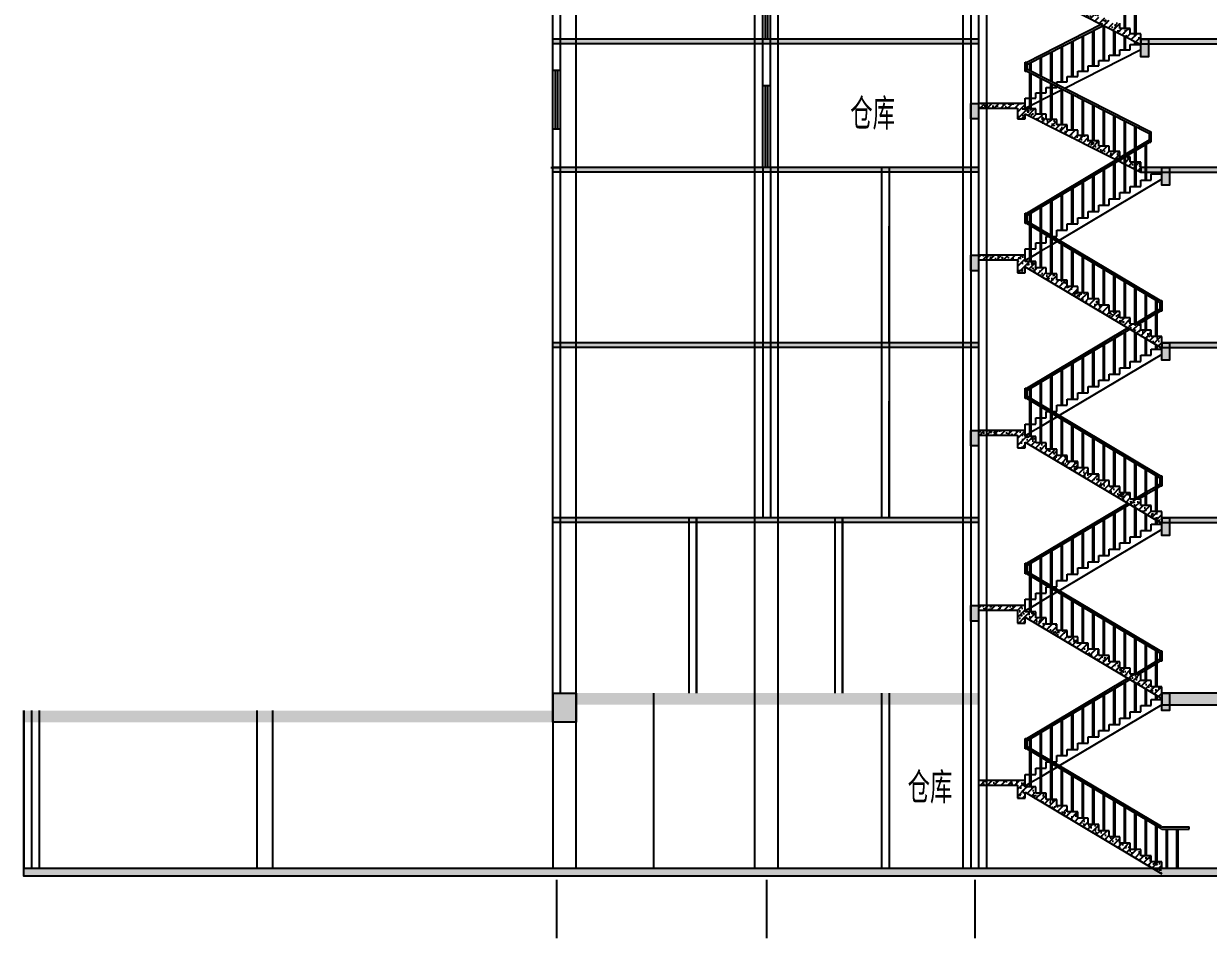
# Model space of a CAD drawing. Extents: x -129850 to 45458, y -6300 to 127246.
# Drawn here: x -43400 to -12945, y -6300 to 17198 of the extents above; entities that cross this region are included whole.
import ezdxf

# ---------------------------------------------------------------- set-up
doc = ezdxf.new("R2010")
doc.units = 0
doc.header["$LTSCALE"] = 1000
doc.header["$MEASUREMENT"] = 0
for name, color, linetype in [('COLUMN', 170, 'Continuous'), ('E_CURTWALL', 51, 'Continuous'), ('E_LINE', 7, 'Continuous'), ('FLOOR-100', 173, 'Continuous'), ('PUB_HATCH', 42, 'Continuous'), ('S_E_STAIR', 4, 'Continuous'), ('S_STAIR', 70, 'Continuous'), ('S_WALL', 40, 'Continuous'), ('S_WINDOW', 4, 'Continuous'), ('Text', 7, 'Continuous'), ('TL-floor', 35, 'Continuous')]:
    doc.layers.add(name, color=color, linetype=linetype)
doc.layers.add('DOTE', color=1, linetype='Continuous', plot=False)
doc.styles.get("Standard").update_dxf_attribs({"font": 'gbenor.shx', "bigfont": 'gbcbig.shx'})
pattern_1 = [(45, (-41100.18, -3905.24), (-88.38835, 88.38835), []), (50, (-41100.18, -3905.24), (358.63, -31.376), [37.5, -412.5]), (355, (-41100.2, -3905.24), (-69.3757, 376.096), [30, -330]), (100.4514, (-41070.3, -3907.86), (289.2547, 344.7198), [31.87, -350.571]), (46.1842, (-41100.2, -3805.24), (533.6205, -82.7595), [56.25, -618.75]), (96.6356, (-41055.7, -3812.14), (467.331, 487.059), [47.805, -525.8565]), (351.1842, (-41100.2, -3805.24), (467.331, 487.059), [45, -495]), (21, (-41050.18, -3830.24), (298.4535, -201.3094), [37.5, -412.5]), (326, (-41050.2, -3830.24), (121.6577, 362.575), [30, -330]), (71.4514, (-41025.3, -3847.02), (420.1113, 161.2652), [31.87, -350.571]), (37.5, (-41100.18, -3905.24), (6.07993, 166.44693), [0, -326, 0, -335, 0, -331.25]), (7.5, (-41100.18, -3905.24), (131.5348, 197.2059), [0, -191, 0, -318.5, 0, -126.25]), (327.5, (-41211.68, -3905.24), (266.9112, -11.27744), [0, -125, 0, -390, 0, -517.5]), (317.5, (-41261.68, -3905.24), (291.5931, 50.0525), [0, -162.5, 0, -259, 0, -367.5])]
pattern_2 = [(45, (-37594.07, -23459.59), (-88.38835, 88.38835), []), (50, (-37594.07, -23459.6), (358.63, -31.376), [37.5, -412.5]), (355, (-37594.07, -23459.6), (-69.3757, 376.096), [30, -330]), (100.4514, (-37564.2, -23462.2), (289.2547, 344.7198), [31.87, -350.571]), (46.1842, (-37594.07, -23359.6), (533.6205, -82.7595), [56.25, -618.75]), (96.6356, (-37549.6, -23366.5), (467.3314, 487.059), [47.805, -525.8565]), (351.1842, (-37594.07, -23359.6), (467.331, 487.059), [45, -495]), (21, (-37544.07, -23384.6), (298.4535, -201.3094), [37.5, -412.5]), (326, (-37544.07, -23384.6), (121.6577, 362.575), [30, -330]), (71.4514, (-37519.2, -23401.37), (420.1113, 161.2652), [31.87, -350.571]), (37.5, (-37594.07, -23459.59), (6.07993, 166.44693), [0, -326, 0, -335, 0, -331.25]), (7.5, (-37594.07, -23459.6), (131.5348, 197.20586), [0, -191, 0, -318.5, 0, -126.25]), (327.5, (-37705.57, -23459.59), (266.9112, -11.27744), [0, -125, 0, -390, 0, -517.5]), (317.5, (-37755.57, -23459.6), (291.5931, 50.0525), [0, -162.5, 0, -259, 0, -367.5])]

# ---------------------------------------------------------------- blocks, each defined once
blk = doc.blocks.new('$EWDLib$00001159')
for p, q in [((0, 0), (0, 1500)), ((84, 0), (84, 1500)), ((156, 0), (156, 1500)), ((240, 0), (240, 1500))]:
    blk.add_line(p, q)

msp = doc.modelspace()

# ---------------------------------------------------------------- hatches: boundary and pattern name
at = {"layer": 'FLOOR-100'}
h = msp.add_hatch(color=256, dxfattribs=at)
h.dxf.hatch_style = 1
h.paths.add_polyline_path([(-18850, 16800), (-29800, 16800), (-29800, 16680), (-18850, 16680)])
h = msp.add_hatch(color=256, dxfattribs=at)
h.dxf.hatch_style = 1
h.paths.add_polyline_path([(-12450, 16800), (-14680, 16800), (-14680, 16680), (-12450, 16680)])
h = msp.add_hatch(color=256, dxfattribs=at)
h.dxf.hatch_style = 1
h.paths.add_polyline_path([(-18850, 13500), (-29800, 13500), (-29800, 13380), (-18850, 13380)])
h = msp.add_hatch(color=256, dxfattribs=at)
h.dxf.hatch_style = 1
h.paths.add_polyline_path([(11700, 13380), (11700, 13500), (-14680, 13500), (-14680, 13380)])
h = msp.add_hatch(color=256, dxfattribs=at)
h.dxf.hatch_style = 1
h.paths.add_polyline_path([(-18850, 9000), (-29800, 9000), (-29800, 8880), (-18850, 8880)])
h = msp.add_hatch(color=256, dxfattribs=at)
h.dxf.hatch_style = 1
h.paths.add_polyline_path([(11700, 8880), (11700, 9000), (-14140, 9000), (-14140, 8880)])
h = msp.add_hatch(color=256, dxfattribs=at)
h.dxf.hatch_style = 1
h.paths.add_polyline_path([(-18850, 4500), (-29800, 4500), (-29800, 4380), (-18850, 4380)])
h = msp.add_hatch(color=256, dxfattribs=at)
h.dxf.hatch_style = 1
h.paths.add_polyline_path([(11700, 4380), (11700, 4500), (-14140, 4500), (-14140, 4380)])
h = msp.add_hatch(color=256, dxfattribs=at)
h.dxf.hatch_style = 1
h.paths.add_polyline_path([(-18850, 0), (-29800, 0), (-29800, -300), (-18850, -300)])
h = msp.add_hatch(color=256, dxfattribs=at)
h.dxf.hatch_style = 1
h.paths.add_polyline_path([(-29200, 0), (-29800, 0), (-29800, -750), (-29200, -750)])
h = msp.add_hatch(color=256, dxfattribs=at)
h.dxf.hatch_style = 1
h.paths.add_polyline_path([(-14140, 0), (-14140, -300), (11700, -300), (11700, 0)])
h = msp.add_hatch(color=256, dxfattribs=at)
h.dxf.hatch_style = 1
h.paths.add_polyline_path([(-29800, -450), (-43400, -450), (-43400, -750), (-29800, -750)])
h = msp.add_hatch(color=256, dxfattribs=at)
h.dxf.hatch_style = 1
h.paths.add_polyline_path([(11700, -4500), (-43400, -4500), (-43400, -4700), (11700, -4700)])
at = {"layer": 'PUB_HATCH'}
h = msp.add_hatch(dxfattribs=at)
h.set_pattern_fill('钢筋混凝土', color=256, scale=50, style=0)
h.set_pattern_definition(pattern_1)
h.paths.add_polyline_path([(-14680, 16800), (-14680, 16938), (-14950, 16938), (-14950, 17075), (-15220, 17075), (-15220, 17212), (-15490, 17212), (-15490, 17350), (-15760, 17350), (-15760, 17488), (-16030, 17488), (-16030, 17625), (-16300, 17625), (-16300, 17762), (-16570, 17762), (-16570, 17900), (-16840, 17900), (-16840, 18038), (-17110, 18038), (-17110, 18175), (-17380, 18175), (-17380, 18312), (-17650, 18312), (-17650, 18330), (-17650, 18178), (-14680, 16665)])
h = msp.add_hatch(dxfattribs=at)
h.set_pattern_fill('钢筋混凝土', color=256, scale=50, style=0)
h.set_pattern_definition(pattern_1)
h.paths.add_polyline_path([(-17650, 15150), (-18850, 15150), (-18850, 15030), (-17850, 15030), (-17850, 14750), (-17650, 14750)])
h = msp.add_hatch(dxfattribs=at)
h.set_pattern_fill('钢筋混凝土', color=256, scale=50, style=0)
h.set_pattern_definition(pattern_1)
h.paths.add_polyline_path([(-14680, 13500), (-14680, 13638), (-14950, 13638), (-14950, 13775), (-15220, 13775), (-15220, 13912), (-15490, 13912), (-15490, 14050), (-15760, 14050), (-15760, 14188), (-16030, 14188), (-16030, 14325), (-16300, 14325), (-16300, 14462), (-16570, 14462), (-16570, 14600), (-16840, 14600), (-16840, 14738), (-17110, 14738), (-17110, 14875), (-17380, 14875), (-17380, 15012), (-17650, 15012), (-17650, 15030), (-17650, 14878), (-14680, 13380)])
h = msp.add_hatch(dxfattribs=at)
h.set_pattern_fill('钢筋混凝土', color=256, scale=50, style=0)
h.set_pattern_definition(pattern_2)
h.paths.add_polyline_path([(-17650, 11250), (-18850, 11250), (-18850, 11130), (-17850, 11130), (-17850, 10800), (-17650, 10800)])
h = msp.add_hatch(dxfattribs=at)
h.set_pattern_fill('钢筋混凝土', color=256, scale=50, style=0)
h.set_pattern_definition(pattern_2)
h.paths.add_polyline_path([(-14140, 9000), (-14140, 9161), (-14410, 9161), (-14410, 9321), (-14680, 9321), (-14680, 9482), (-14950, 9482), (-14950, 9643), (-15220, 9643), (-15220, 9804), (-15490, 9804), (-15490, 9964), (-15760, 9964), (-15760, 10125), (-16030, 10125), (-16030, 10286), (-16300, 10286), (-16300, 10446), (-16570, 10446), (-16570, 10607), (-16840, 10607), (-16840, 10768), (-17110, 10768), (-17110, 10929), (-17380, 10929), (-17380, 11089), (-17650, 11089), (-17650, 11130), (-17650, 10950), (-14140, 8860)])
h = msp.add_hatch(dxfattribs=at)
h.set_pattern_fill('钢筋混凝土', color=256, scale=50, style=0)
h.set_pattern_definition(pattern_2)
h.paths.add_polyline_path([(-17650, 6750), (-18850, 6750), (-18850, 6630), (-17850, 6630), (-17850, 6300), (-17650, 6300)])
h = msp.add_hatch(dxfattribs=at)
h.set_pattern_fill('钢筋混凝土', color=256, scale=50, style=0)
h.set_pattern_definition(pattern_2)
h.paths.add_polyline_path([(-14140, 4500), (-14140, 4661), (-14410, 4661), (-14410, 4821), (-14680, 4821), (-14680, 4982), (-14950, 4982), (-14950, 5143), (-15220, 5143), (-15220, 5304), (-15490, 5304), (-15490, 5464), (-15760, 5464), (-15760, 5625), (-16030, 5625), (-16030, 5786), (-16300, 5786), (-16300, 5946), (-16570, 5946), (-16570, 6107), (-16840, 6107), (-16840, 6268), (-17110, 6268), (-17110, 6429), (-17380, 6429), (-17380, 6589), (-17650, 6589), (-17650, 6630), (-17650, 6450), (-14140, 4360)])
h = msp.add_hatch(dxfattribs=at)
h.set_pattern_fill('钢筋混凝土', color=256, scale=50, style=0)
h.set_pattern_definition(pattern_2)
h.paths.add_polyline_path([(-17650, 2250), (-18850, 2250), (-18850, 2130), (-17850, 2130), (-17850, 1800), (-17650, 1800)])
h = msp.add_hatch(dxfattribs=at)
h.set_pattern_fill('钢筋混凝土', color=256, scale=50, style=0)
h.set_pattern_definition(pattern_2)
h.paths.add_polyline_path([(-14140, 0), (-14140, 161), (-14410, 161), (-14410, 321), (-14680, 321), (-14680, 482), (-14950, 482), (-14950, 643), (-15220, 643), (-15220, 804), (-15490, 804), (-15490, 964), (-15760, 964), (-15760, 1125), (-16030, 1125), (-16030, 1286), (-16300, 1286), (-16300, 1446), (-16570, 1446), (-16570, 1607), (-16840, 1607), (-16840, 1768), (-17110, 1768), (-17110, 1929), (-17380, 1929), (-17380, 2089), (-17650, 2089), (-17650, 2130), (-17650, 1950), (-14140, -140)])
h = msp.add_hatch(dxfattribs=at)
h.set_pattern_fill('钢筋混凝土', color=256, scale=50, style=0)
h.set_pattern_definition(pattern_2)
h.paths.add_polyline_path([(-17650, -2250), (-18850, -2250), (-18850, -2370), (-17850, -2370), (-17850, -2700), (-17650, -2700)])
h = msp.add_hatch(dxfattribs=at)
h.set_pattern_fill('钢筋混凝土', color=256, scale=50, style=0)
h.set_pattern_definition(pattern_2)
h.paths.add_polyline_path([(-14140, -4500), (-14140, -4339), (-14410, -4339), (-14410, -4179), (-14680, -4179), (-14680, -4018), (-14950, -4018), (-14950, -3857), (-15220, -3857), (-15220, -3696), (-15490, -3696), (-15490, -3536), (-15760, -3536), (-15760, -3375), (-16030, -3375), (-16030, -3214), (-16300, -3214), (-16300, -3054), (-16570, -3054), (-16570, -2893), (-16840, -2893), (-16840, -2732), (-17110, -2732), (-17110, -2571), (-17380, -2571), (-17380, -2411), (-17650, -2411), (-17650, -2370), (-17650, -2550), (-14140, -4640)])
at = {"layer": 'TL-floor'}
h = msp.add_hatch(color=256, dxfattribs=at)
h.dxf.hatch_style = 1
h.paths.add_polyline_path([(-14680, 16350), (-14480, 16350), (-14480, 16800), (-14680, 16800)])
h = msp.add_hatch(color=256, dxfattribs=at)
h.dxf.hatch_style = 1
h.paths.add_polyline_path([(-18850, 15150), (-19050, 15150), (-19050, 14750), (-18850, 14750)])
h = msp.add_hatch(color=256, dxfattribs=at)
h.dxf.hatch_style = 1
h.paths.add_polyline_path([(-13940, 13500), (-14140, 13500), (-14140, 13050), (-13940, 13050)])
h = msp.add_hatch(color=256, dxfattribs=at)
h.dxf.hatch_style = 1
h.paths.add_polyline_path([(-19050, 10850), (-18850, 10850), (-18850, 11250), (-19050, 11250)])
h = msp.add_hatch(color=256, dxfattribs=at)
h.dxf.hatch_style = 1
h.paths.add_polyline_path([(-13940, 9000), (-14140, 9000), (-14140, 8550), (-13940, 8550)])
h = msp.add_hatch(color=256, dxfattribs=at)
h.dxf.hatch_style = 1
h.paths.add_polyline_path([(-19050, 6350), (-18850, 6350), (-18850, 6750), (-19050, 6750)])
h = msp.add_hatch(color=256, dxfattribs=at)
h.dxf.hatch_style = 1
h.paths.add_polyline_path([(-13940, 4500), (-14140, 4500), (-14140, 4050), (-13940, 4050)])
h = msp.add_hatch(color=256, dxfattribs=at)
h.dxf.hatch_style = 1
h.paths.add_polyline_path([(-19050, 1850), (-18850, 1850), (-18850, 2250), (-19050, 2250)])
h = msp.add_hatch(color=256, dxfattribs=at)
h.dxf.hatch_style = 1
h.paths.add_polyline_path([(-13940, 0), (-14140, 0), (-14140, -450), (-13940, -450)])

# ---------------------------------------------------------------- linework, layer by layer
at = {"layer": 'COLUMN'}
for p, q in [((-19250, -4500), (-19250, 66300)), ((-18650, 66300), (-18650, -4500)), ((-29200, -4500), (-29200, 63000)), ((-24600, -4500), (-24600, 63000)), ((-24000, -4500), (-24000, 63000)), ((-29800, 0), (-29800, -4500)), ((-43000, -450), (-43000, -4500)), ((-37400, -4500), (-37400, -450)), ((-37000, -450), (-37000, -4500))]:
    msp.add_line(p, q, dxfattribs=at)
at = {"layer": 'DOTE'}
for p, q in [((-29700, -4800), (-29700, -6300)), ((-24300, -4800), (-24300, -6300)), ((-18950, -4800), (-18950, -6300))]:
    msp.add_line(p, q, dxfattribs=at)
at = {"layer": 'E_CURTWALL'}
msp.add_line((-29850, 13500), (-29800, 13500), dxfattribs=at)
at = {"layer": 'E_LINE'}
for p, q in [((-21350, 12000), (-21350, 11100)), ((-21150, 9000), (-21150, 12000)), ((-21350, 7500), (-21350, 6600)), ((-21150, 4500), (-21150, 7500)), ((-26300, 4500), (-26300, 0)), ((-26100, 0), (-26100, 4500)), ((-22550, 4500), (-22550, 0)), ((-22350, 0), (-22350, 4500)), ((-21150, 0), (-21150, -4500)), ((-43400, -4500), (-43400, -450))]:
    msp.add_line(p, q, dxfattribs=at)
at = {"layer": 'FLOOR-100'}
for p, q in [((-18850, 16800), (-29800, 16800)), ((-18850, 16680), (-29800, 16680)), ((-14460, 14365), (-14420, 14365)), ((-18850, 13500), (-29800, 13500)), ((-18850, 13500), (-18850, 13380)), ((-18850, 13380), (-29800, 13380)), ((-18850, 9000), (-29800, 9000)), ((-18850, 8880), (-29800, 8880)), ((-18850, 4500), (-29800, 4500)), ((-18850, 4380), (-29800, 4380))]:
    msp.add_line(p, q, dxfattribs=at)
for points in [[(-14680, 16800), (-14680, 16680), (-12450, 16680), (-12450, 16800)], [(11700, 13500), (-14680, 13500), (-14680, 13380), (11700, 13380)], [(11700, 9000), (-14140, 9000), (-14140, 8880), (11700, 8880)], [(11700, 4500), (-14140, 4500), (-14140, 4380), (11700, 4380)], [(-29200, 0), (-29200, -750), (-29800, -750), (-29800, 0)], [(11700, 0), (-14140, 0), (-14140, -300), (11700, -300)], [(-43400, -4500), (11700, -4500), (11700, -4700), (-43400, -4700)]]:
    msp.add_lwpolyline(points, close=True, dxfattribs=at)
at = {"layer": 'S_E_STAIR'}
for p, q in [((-15100, 17075), (-15100, 17991)), ((-15070, 17075), (-15070, 17976)), ((-14830, 16938), (-14830, 17854)), ((-14800, 16938), (-14800, 17839)), ((-17610, 16208), (-15696, 17183)), ((-17610, 16148), (-15637, 17153)), ((-15640, 16250), (-15640, 17151)), ((-15610, 16250), (-15610, 17139)), ((-16420, 15838), (-16420, 16754)), ((-16180, 15975), (-16180, 16876)), ((-16150, 15975), (-16150, 16891)), ((-15910, 16112), (-15910, 17014)), ((-15880, 16112), (-15880, 17029)), ((-15370, 16388), (-15370, 17017)), ((-15340, 16388), (-15340, 17001)), ((-15100, 16525), (-15100, 16879)), ((-15070, 16525), (-15070, 16864)), ((-16990, 15714), (-16990, 16464)), ((-16960, 15699), (-16960, 16479)), ((-16720, 15700), (-16720, 16601)), ((-16690, 15700), (-16690, 16616)), ((-14680, 16528), (-16634, 15533)), ((-16450, 15838), (-16450, 16739)), ((-15220, 16388), (-15220, 16525)), ((-15220, 16525), (-14950, 16525)), ((-14950, 16525), (-14950, 16662)), ((-14950, 16662), (-14680, 16662)), ((-14830, 16662), (-14830, 16742)), ((-14800, 16662), (-14800, 16726)), ((-17650, 16030), (-17650, 16208)), ((-17650, 16208), (-17610, 16208)), ((-17610, 16208), (-17610, 16030)), ((-17530, 15989), (-17530, 16189)), ((-17500, 15974), (-17500, 16204)), ((-17260, 15851), (-17260, 16326)), ((-17230, 15836), (-17230, 16341)), ((-15760, 16112), (-15760, 16250)), ((-15760, 16250), (-15490, 16250)), ((-15490, 16250), (-15490, 16388)), ((-15490, 16388), (-15220, 16388)), ((-17650, 15970), (-17650, 16030)), ((-17650, 16030), (-17610, 16030)), ((-17610, 16030), (-17650, 16030)), ((-17610, 15970), (-17650, 15970)), ((-14460, 14425), (-17610, 16030)), ((-14460, 14365), (-17610, 15970)), ((-17530, 15012), (-17530, 15929)), ((-17500, 15012), (-17500, 15914)), ((-16570, 15700), (-16570, 15838)), ((-16570, 15838), (-16300, 15838)), ((-16300, 15838), (-16300, 15975)), ((-16300, 15975), (-16030, 15975)), ((-16030, 15975), (-16030, 16112)), ((-16030, 16112), (-15760, 16112)), ((-17260, 14875), (-17260, 15791)), ((-17230, 14875), (-17230, 15776)), ((-17110, 15562), (-16990, 15562)), ((-17110, 15425), (-17110, 15562)), ((-16990, 14738), (-16990, 15654)), ((-16960, 14738), (-16960, 15639)), ((-16960, 15562), (-16840, 15562)), ((-16840, 15638), (-16840, 15700)), ((-16840, 15700), (-16570, 15700)), ((-16840, 15562), (-16840, 15578)), ((-17650, 15150), (-17650, 15287)), ((-17650, 15287), (-17530, 15287)), ((-17500, 15287), (-17380, 15287)), ((-17380, 15287), (-17380, 15425)), ((-17380, 15425), (-17260, 15425)), ((-17230, 15425), (-17110, 15425)), ((-16990, 15351), (-17230, 15229)), ((-16720, 15489), (-16960, 15367)), ((-16720, 14600), (-16720, 15516)), ((-16690, 14600), (-16690, 15501)), ((-16450, 14462), (-16450, 15379)), ((-16420, 14462), (-16420, 15364)), ((-16180, 14325), (-16180, 15241)), ((-17530, 15076), (-17650, 15015)), ((-17260, 15214), (-17500, 15092)), ((-16150, 14325), (-16150, 15226)), ((-15910, 14188), (-15910, 15104)), ((-15880, 14188), (-15880, 15089)), ((-15640, 14050), (-15640, 14966)), ((-15610, 14050), (-15610, 14951)), ((-15370, 13912), (-15370, 14829)), ((-15340, 13912), (-15340, 14814)), ((-15100, 13775), (-15100, 14691)), ((-15070, 13775), (-15070, 14676)), ((-14830, 13638), (-14830, 14554)), ((-14800, 13638), (-14800, 14539)), ((-14460, 14425), (-14420, 14425)), ((-14460, 14150), (-14460, 14365)), ((-14460, 14365), (-14420, 14365)), ((-14420, 14425), (-14420, 14150)), ((-17610, 12334), (-14460, 14210)), ((-17610, 12274), (-14460, 14150)), ((-14560, 13179), (-14560, 14090)), ((-14530, 13179), (-14530, 14108)), ((-14460, 14150), (-14420, 14150)), ((-15100, 12857), (-15100, 13769)), ((-15070, 12857), (-15070, 13786)), ((-14830, 13018), (-14830, 13929)), ((-14800, 13018), (-14800, 13947)), ((-15640, 12536), (-15640, 13447)), ((-15610, 12536), (-15610, 13465)), ((-15370, 12696), (-15370, 13608)), ((-15340, 12696), (-15340, 13626)), ((-14140, 13339), (-14140, 13500)), ((-14140, 13200), (-16777, 11630)), ((-16180, 12214), (-16180, 13126)), ((-16150, 12214), (-16150, 13144)), ((-15910, 12375), (-15910, 13286)), ((-15880, 12375), (-15880, 13304)), ((-14680, 13018), (-14680, 13179)), ((-14680, 13179), (-14410, 13179)), ((-14410, 13179), (-14410, 13339)), ((-14410, 13339), (-14140, 13339)), ((-16720, 11893), (-16720, 12804)), ((-16690, 11893), (-16690, 12822)), ((-16450, 12054), (-16450, 12965)), ((-16420, 12054), (-16420, 12983)), ((-15220, 12696), (-15220, 12857)), ((-15220, 12857), (-14950, 12857)), ((-14950, 12857), (-14950, 13018)), ((-14950, 13018), (-14680, 13018)), ((-17230, 11900), (-17230, 12501)), ((-16990, 11757), (-16990, 12644)), ((-16960, 11739), (-16960, 12661)), ((-15760, 12375), (-15760, 12536)), ((-15760, 12536), (-15490, 12536)), ((-15490, 12536), (-15490, 12696)), ((-15490, 12696), (-15220, 12696)), ((-17650, 12126), (-17650, 12334)), ((-17650, 12334), (-17610, 12334)), ((-17610, 12334), (-17610, 12126)), ((-17530, 12079), (-17530, 12322)), ((-17500, 12061), (-17500, 12340)), ((-17260, 11918), (-17260, 12483)), ((-16300, 12054), (-16300, 12214)), ((-16300, 12214), (-16030, 12214)), ((-16030, 12214), (-16030, 12375)), ((-16030, 12375), (-15760, 12375)), ((-17650, 12066), (-17650, 12126)), ((-17650, 12126), (-17610, 12126)), ((-17610, 12126), (-17650, 12126)), ((-17610, 12066), (-17650, 12066)), ((-14180, 10084), (-17610, 12126)), ((-14180, 10024), (-17610, 12066)), ((-17530, 11089), (-17530, 12019)), ((-17500, 11089), (-17500, 12001)), ((-16840, 11732), (-16840, 11893)), ((-16840, 11893), (-16570, 11893)), ((-16570, 11893), (-16570, 12054)), ((-16570, 12054), (-16300, 12054)), ((-17260, 10929), (-17260, 11858)), ((-17230, 10929), (-17230, 11840)), ((-17110, 11571), (-17110, 11732)), ((-17110, 11732), (-17049, 11732)), ((-16990, 10768), (-16990, 11697)), ((-16960, 10768), (-16960, 11679)), ((-16827, 11600), (-16960, 11521)), ((-16948, 11732), (-16840, 11732)), ((-17650, 11250), (-17650, 11411)), ((-17650, 11411), (-17530, 11411)), ((-17500, 11411), (-17380, 11411)), ((-17260, 11342), (-17500, 11200)), ((-17380, 11411), (-17380, 11571)), ((-17380, 11571), (-17260, 11571)), ((-17230, 11571), (-17110, 11571)), ((-16990, 11503), (-17230, 11360)), ((-16720, 10607), (-16720, 11536)), ((-16690, 10607), (-16690, 11519)), ((-16450, 10446), (-16450, 11376)), ((-16420, 10446), (-16420, 11358)), ((-17530, 11182), (-17650, 11110)), ((-16180, 10286), (-16180, 11215)), ((-16150, 10286), (-16150, 11197)), ((-15910, 10125), (-15910, 11054)), ((-15880, 10125), (-15880, 11036)), ((-15640, 9964), (-15640, 10894)), ((-15610, 9964), (-15610, 10876)), ((-15370, 9804), (-15370, 10733)), ((-15340, 9804), (-15340, 10715)), ((-15100, 9643), (-15100, 10572)), ((-15070, 9643), (-15070, 10554)), ((-14830, 9482), (-14830, 10411)), ((-14800, 9482), (-14800, 10394)), ((-14560, 9321), (-14560, 10251)), ((-14530, 9321), (-14530, 10233)), ((-14290, 9161), (-14290, 10090)), ((-14260, 9161), (-14260, 10072)), ((-14180, 10084), (-14140, 10084)), ((-14140, 10084), (-14140, 10024)), ((-14530, 9668), (-14290, 9811)), ((-14530, 9608), (-14290, 9751)), ((-14260, 9829), (-14180, 9876)), ((-14260, 9769), (-14180, 9816)), ((-14140, 10024), (-14180, 10024)), ((-14180, 10024), (-14140, 10024)), ((-14180, 9816), (-14180, 10024)), ((-14140, 9816), (-14180, 9816)), ((-14140, 10024), (-14140, 9816)), ((-14842, 9482), (-14830, 9489)), ((-14800, 9507), (-14560, 9650)), ((-14741, 9482), (-14560, 9590)), ((-17610, 7834), (-15013, 9380)), ((-17610, 7774), (-14963, 9350)), ((-15100, 8357), (-15100, 9269)), ((-15070, 8357), (-15070, 9286)), ((-14830, 8518), (-14830, 9271)), ((-14800, 8518), (-14800, 9253)), ((-15640, 8036), (-15640, 8947)), ((-15610, 8036), (-15610, 8965)), ((-15370, 8196), (-15370, 9108)), ((-15340, 8196), (-15340, 9126)), ((-14560, 8679), (-14560, 9110)), ((-14530, 8679), (-14530, 9092)), ((-14410, 8679), (-14410, 8839)), ((-14410, 8839), (-14140, 8839)), ((-14290, 8839), (-14290, 8950)), ((-14260, 8839), (-14260, 8932)), ((-14140, 8700), (-16777, 7130)), ((-16180, 7714), (-16180, 8626)), ((-16150, 7714), (-16150, 8644)), ((-15910, 7875), (-15910, 8786)), ((-15880, 7875), (-15880, 8804)), ((-14680, 8518), (-14680, 8679)), ((-14680, 8679), (-14410, 8679)), ((-16720, 7393), (-16720, 8304)), ((-16690, 7393), (-16690, 8322)), ((-16450, 7554), (-16450, 8465)), ((-16420, 7554), (-16420, 8483)), ((-15220, 8196), (-15220, 8357)), ((-15220, 8357), (-14950, 8357)), ((-14950, 8357), (-14950, 8518)), ((-14950, 8518), (-14680, 8518)), ((-17260, 7418), (-17260, 7983)), ((-17230, 7400), (-17230, 8001)), ((-16990, 7257), (-16990, 8144)), ((-16960, 7239), (-16960, 8161)), ((-15760, 7875), (-15760, 8036)), ((-15760, 8036), (-15490, 8036)), ((-15490, 8036), (-15490, 8196)), ((-15490, 8196), (-15220, 8196)), ((-17650, 7626), (-17650, 7834)), ((-17650, 7834), (-17610, 7834)), ((-17650, 7566), (-17650, 7626)), ((-17650, 7626), (-17610, 7626)), ((-17610, 7626), (-17650, 7626)), ((-17610, 7834), (-17610, 7626)), ((-14180, 5584), (-17610, 7626)), ((-17530, 7579), (-17530, 7822)), ((-17500, 7561), (-17500, 7840)), ((-16300, 7554), (-16300, 7714)), ((-16300, 7714), (-16030, 7714)), ((-16030, 7714), (-16030, 7875)), ((-16030, 7875), (-15760, 7875)), ((-17610, 7566), (-17650, 7566)), ((-14180, 5524), (-17610, 7566)), ((-17530, 6589), (-17530, 7519)), ((-17500, 6589), (-17500, 7501)), ((-17260, 6429), (-17260, 7358)), ((-17230, 6429), (-17230, 7340)), ((-16840, 7232), (-16840, 7393)), ((-16840, 7393), (-16570, 7393)), ((-16570, 7393), (-16570, 7554)), ((-16570, 7554), (-16300, 7554)), ((-17380, 6911), (-17380, 7071)), ((-17380, 7071), (-17260, 7071)), ((-17230, 7071), (-17110, 7071)), ((-17110, 7071), (-17110, 7232)), ((-17110, 7232), (-17049, 7232)), ((-16990, 6268), (-16990, 7197)), ((-16960, 6268), (-16960, 7179)), ((-16827, 7100), (-16960, 7021)), ((-16948, 7232), (-16840, 7232)), ((-16720, 6107), (-16720, 7036)), ((-16690, 6107), (-16690, 7019)), ((-17650, 6750), (-17650, 6911)), ((-17650, 6911), (-17530, 6911)), ((-17500, 6911), (-17380, 6911)), ((-17260, 6842), (-17500, 6700)), ((-16990, 7003), (-17230, 6860)), ((-16450, 5946), (-16450, 6876)), ((-16420, 5946), (-16420, 6858)), ((-16180, 5786), (-16180, 6715)), ((-17530, 6682), (-17650, 6610)), ((-16150, 5786), (-16150, 6697)), ((-15910, 5625), (-15910, 6554)), ((-15880, 5625), (-15880, 6536)), ((-15640, 5464), (-15640, 6394)), ((-15610, 5464), (-15610, 6376)), ((-15370, 5304), (-15370, 6233)), ((-15340, 5304), (-15340, 6215)), ((-15100, 5143), (-15100, 6072)), ((-15070, 5143), (-15070, 6054)), ((-14830, 4982), (-14830, 5911)), ((-14800, 4982), (-14800, 5894)), ((-14560, 4821), (-14560, 5751)), ((-14530, 4821), (-14530, 5733)), ((-14290, 4661), (-14290, 5590)), ((-14260, 4661), (-14260, 5572)), ((-14180, 5584), (-14140, 5584)), ((-14140, 5524), (-14180, 5524)), ((-14180, 5524), (-14140, 5524)), ((-14180, 5316), (-14180, 5524)), ((-14140, 5584), (-14140, 5524)), ((-14140, 5524), (-14140, 5316)), ((-14530, 5168), (-14290, 5311)), ((-14530, 5108), (-14290, 5251)), ((-14260, 5329), (-14180, 5376)), ((-14260, 5269), (-14180, 5316)), ((-14140, 5316), (-14180, 5316)), ((-17610, 3334), (-15013, 4880)), ((-14842, 4982), (-14830, 4989)), ((-14800, 5007), (-14560, 5150)), ((-14741, 4982), (-14560, 5090)), ((-17610, 3274), (-14963, 4850)), ((-15370, 3696), (-15370, 4608)), ((-15340, 3696), (-15340, 4626)), ((-15100, 3857), (-15100, 4769)), ((-15070, 3857), (-15070, 4786)), ((-14830, 4018), (-14830, 4771)), ((-14800, 4018), (-14800, 4753)), ((-14560, 4179), (-14560, 4610)), ((-14530, 4179), (-14530, 4592)), ((-15910, 3375), (-15910, 4286)), ((-15880, 3375), (-15880, 4304)), ((-15640, 3536), (-15640, 4447)), ((-15610, 3536), (-15610, 4465)), ((-14410, 4179), (-14410, 4339)), ((-14410, 4339), (-14140, 4339)), ((-14290, 4339), (-14290, 4450)), ((-14260, 4339), (-14260, 4432)), ((-14140, 4200), (-16777, 2630)), ((-16450, 3054), (-16450, 3965)), ((-16420, 3054), (-16420, 3983)), ((-16180, 3214), (-16180, 4126)), ((-16150, 3214), (-16150, 4144)), ((-14950, 3857), (-14950, 4018)), ((-14950, 4018), (-14680, 4018)), ((-14680, 4018), (-14680, 4179)), ((-14680, 4179), (-14410, 4179)), ((-16960, 2739), (-16960, 3661)), ((-16720, 2893), (-16720, 3804)), ((-16690, 2893), (-16690, 3822)), ((-15490, 3536), (-15490, 3696)), ((-15490, 3696), (-15220, 3696)), ((-15220, 3696), (-15220, 3857)), ((-15220, 3857), (-14950, 3857)), ((-17260, 2918), (-17260, 3483)), ((-17230, 2900), (-17230, 3501)), ((-16990, 2757), (-16990, 3644)), ((-16030, 3214), (-16030, 3375)), ((-16030, 3375), (-15760, 3375)), ((-15760, 3375), (-15760, 3536)), ((-15760, 3536), (-15490, 3536)), ((-17650, 3126), (-17650, 3334)), ((-17650, 3334), (-17610, 3334)), ((-17650, 3066), (-17650, 3126)), ((-17650, 3126), (-17610, 3126)), ((-17610, 3126), (-17650, 3126)), ((-17610, 3066), (-17650, 3066)), ((-17610, 3334), (-17610, 3126)), ((-14180, 1084), (-17610, 3126)), ((-14180, 1024), (-17610, 3066)), ((-17530, 3079), (-17530, 3322)), ((-17500, 3061), (-17500, 3340)), ((-16570, 2893), (-16570, 3054)), ((-16570, 3054), (-16300, 3054)), ((-16300, 3054), (-16300, 3214)), ((-16300, 3214), (-16030, 3214)), ((-17530, 2089), (-17530, 3019)), ((-17500, 2089), (-17500, 3001)), ((-17260, 1929), (-17260, 2858)), ((-17230, 1929), (-17230, 2840)), ((-16840, 2732), (-16840, 2893)), ((-16840, 2893), (-16570, 2893)), ((-17380, 2411), (-17380, 2571)), ((-17380, 2571), (-17260, 2571)), ((-17230, 2571), (-17110, 2571)), ((-16990, 2503), (-17230, 2360)), ((-17110, 2571), (-17110, 2732)), ((-17110, 2732), (-17049, 2732)), ((-16990, 1768), (-16990, 2697)), ((-16960, 1768), (-16960, 2679)), ((-16827, 2600), (-16960, 2521)), ((-16948, 2732), (-16840, 2732)), ((-16720, 1607), (-16720, 2536)), ((-16690, 1607), (-16690, 2519)), ((-17650, 2250), (-17650, 2411)), ((-17650, 2411), (-17530, 2411)), ((-17530, 2182), (-17650, 2110)), ((-17500, 2411), (-17380, 2411)), ((-17260, 2342), (-17500, 2200)), ((-16450, 1446), (-16450, 2376)), ((-16420, 1446), (-16420, 2358)), ((-16180, 1286), (-16180, 2215)), ((-16150, 1286), (-16150, 2197)), ((-15910, 1125), (-15910, 2054)), ((-15880, 1125), (-15880, 2036)), ((-15640, 964), (-15640, 1894)), ((-15610, 964), (-15610, 1876)), ((-15370, 804), (-15370, 1733)), ((-15340, 804), (-15340, 1715)), ((-15100, 643), (-15100, 1572)), ((-15070, 643), (-15070, 1554)), ((-14830, 482), (-14830, 1411)), ((-14800, 482), (-14800, 1394)), ((-14560, 321), (-14560, 1251)), ((-14530, 321), (-14530, 1233)), ((-14290, 161), (-14290, 1090)), ((-14260, 161), (-14260, 1072)), ((-14180, 1084), (-14140, 1084)), ((-14140, 1024), (-14180, 1024)), ((-14180, 1024), (-14140, 1024)), ((-14180, 816), (-14180, 1024)), ((-14140, 1084), (-14140, 1024)), ((-14140, 1024), (-14140, 816)), ((-14800, 507), (-14560, 650)), ((-14530, 668), (-14290, 811)), ((-14530, 608), (-14290, 751)), ((-14260, 829), (-14180, 876)), ((-14260, 769), (-14180, 816)), ((-14140, 816), (-14180, 816)), ((-17610, -1166), (-15013, 380)), ((-17610, -1226), (-14963, 350)), ((-14842, 482), (-14830, 489)), ((-14741, 482), (-14560, 590)), ((-15370, -804), (-15370, 108)), ((-15340, -804), (-15340, 126)), ((-15100, -643), (-15100, 269)), ((-15070, -643), (-15070, 286)), ((-14830, -482), (-14830, 271)), ((-14800, -482), (-14800, 253)), ((-14560, -321), (-14560, 110)), ((-14530, -321), (-14530, 92)), ((-14140, -300), (-16777, -1870)), ((-15910, -1125), (-15910, -214)), ((-15880, -1125), (-15880, -196)), ((-15640, -964), (-15640, -53)), ((-15610, -964), (-15610, -35)), ((-14410, -321), (-14410, -161)), ((-14410, -161), (-14140, -161)), ((-14290, -161), (-14290, -50)), ((-14260, -161), (-14260, -68)), ((-16450, -1446), (-16450, -535)), ((-16420, -1446), (-16420, -517)), ((-16180, -1286), (-16180, -374)), ((-16150, -1286), (-16150, -356)), ((-14950, -643), (-14950, -482)), ((-14950, -482), (-14680, -482)), ((-14680, -482), (-14680, -321)), ((-14680, -321), (-14410, -321)), ((-16990, -1743), (-16990, -856)), ((-16960, -1761), (-16960, -839)), ((-16720, -1607), (-16720, -696)), ((-16690, -1607), (-16690, -678)), ((-15490, -964), (-15490, -804)), ((-15490, -804), (-15220, -804)), ((-15220, -804), (-15220, -643)), ((-15220, -643), (-14950, -643)), ((-17650, -1374), (-17650, -1166)), ((-17650, -1166), (-17610, -1166)), ((-17610, -1166), (-17610, -1374)), ((-17530, -1421), (-17530, -1178)), ((-17500, -1439), (-17500, -1160)), ((-17260, -1582), (-17260, -1017)), ((-17230, -1600), (-17230, -999)), ((-16030, -1286), (-16030, -1125)), ((-16030, -1125), (-15760, -1125)), ((-15760, -1125), (-15760, -964)), ((-15760, -964), (-15490, -964)), ((-17650, -1434), (-17650, -1374)), ((-17650, -1374), (-17610, -1374)), ((-17610, -1374), (-17650, -1374)), ((-17610, -1434), (-17650, -1434)), ((-14152, -3432), (-17610, -1374)), ((-14152, -3492), (-17610, -1434)), ((-17530, -2411), (-17530, -1481)), ((-17500, -2411), (-17500, -1499)), ((-16570, -1607), (-16570, -1446)), ((-16570, -1446), (-16300, -1446)), ((-16300, -1446), (-16300, -1286)), ((-16300, -1286), (-16030, -1286)), ((-17260, -2571), (-17260, -1642)), ((-17230, -2571), (-17230, -1660)), ((-17110, -1929), (-17110, -1768)), ((-17110, -1768), (-17049, -1768)), ((-16990, -2732), (-16990, -1803)), ((-16960, -2732), (-16960, -1821)), ((-16948, -1768), (-16840, -1768)), ((-16840, -1768), (-16840, -1607)), ((-16840, -1607), (-16570, -1607)), ((-17650, -2250), (-17650, -2089)), ((-17650, -2089), (-17530, -2089)), ((-17500, -2089), (-17380, -2089)), ((-17380, -2089), (-17380, -1929)), ((-17380, -1929), (-17260, -1929)), ((-17230, -1929), (-17110, -1929)), ((-16990, -1997), (-17230, -2140)), ((-16827, -1900), (-16960, -1979)), ((-16720, -2893), (-16720, -1964)), ((-16690, -2893), (-16690, -1981)), ((-16450, -3054), (-16450, -2124)), ((-17530, -2318), (-17650, -2390)), ((-17260, -2158), (-17500, -2300)), ((-16420, -3054), (-16420, -2142)), ((-16180, -3214), (-16180, -2285)), ((-16150, -3214), (-16150, -2303)), ((-15910, -3375), (-15910, -2446)), ((-15880, -3375), (-15880, -2464)), ((-15640, -3536), (-15640, -2606)), ((-15610, -3536), (-15610, -2624)), ((-15370, -3696), (-15370, -2767)), ((-15340, -3696), (-15340, -2785)), ((-15100, -3857), (-15100, -2928)), ((-15070, -3857), (-15070, -2946)), ((-14830, -4018), (-14830, -3089)), ((-14800, -4018), (-14800, -3106)), ((-14560, -4179), (-14560, -3249)), ((-14530, -4179), (-14530, -3267)), ((-14290, -4339), (-14290, -3410)), ((-14260, -4339), (-14260, -3428)), ((-14126, -3439), (-13440, -3439)), ((-14126, -3499), (-13440, -3499)), ((-14020, -4500), (-14020, -3499)), ((-13990, -4500), (-13990, -3499)), ((-13750, -4500), (-13750, -3499)), ((-13720, -4500), (-13720, -3499)), ((-13440, -3499), (-13440, -3439))]:
    msp.add_line(p, q, dxfattribs=at)
for centre in [(-14126, -3389), (-14126, -3449)]:
    msp.add_arc(centre, 50, 239.2373, 270, dxfattribs=at)
at = {"layer": 'S_STAIR'}
for p, q in [((-17650, 18178), (-14680, 16665)), ((-15220, 17075), (-15220, 17212)), ((-14950, 17075), (-15220, 17075)), ((-14950, 16938), (-14950, 17075)), ((-14680, 16938), (-14950, 16938)), ((-14680, 16800), (-14680, 16938)), ((-18850, 15150), (-18850, 15030)), ((-17650, 15150), (-18850, 15150)), ((-18850, 15150), (-18850, 15030)), ((-18850, 15030), (-17850, 15030)), ((-17850, 15030), (-17850, 14750)), ((-17650, 15012), (-17650, 15150)), ((-17380, 15012), (-17650, 15012)), ((-17380, 14875), (-17380, 15012)), ((-17850, 14750), (-17650, 14750)), ((-17650, 14878), (-14680, 13380)), ((-17650, 14750), (-17650, 14878)), ((-17110, 14875), (-17380, 14875)), ((-17110, 14738), (-17110, 14875)), ((-16840, 14738), (-17110, 14738)), ((-16840, 14600), (-16840, 14738)), ((-16570, 14600), (-16840, 14600)), ((-16570, 14462), (-16570, 14600)), ((-16300, 14462), (-16570, 14462)), ((-16300, 14325), (-16300, 14462)), ((-16030, 14325), (-16300, 14325)), ((-16030, 14188), (-16030, 14325)), ((-15760, 14188), (-16030, 14188)), ((-15760, 14050), (-15760, 14188)), ((-15490, 14050), (-15760, 14050)), ((-15490, 13912), (-15490, 14050)), ((-15220, 13912), (-15490, 13912)), ((-15220, 13775), (-15220, 13912)), ((-14950, 13775), (-15220, 13775)), ((-14950, 13638), (-14950, 13775)), ((-14680, 13638), (-14950, 13638)), ((-14680, 13500), (-14680, 13638)), ((-18850, 11250), (-18850, 11130)), ((-17650, 11250), (-18850, 11250)), ((-18850, 11250), (-18850, 11130)), ((-18850, 11130), (-17850, 11130)), ((-17850, 11130), (-17850, 10800)), ((-17650, 11089), (-17650, 11250)), ((-17380, 11089), (-17650, 11089)), ((-17380, 10929), (-17380, 11089)), ((-17850, 10800), (-17650, 10800)), ((-17650, 10950), (-14140, 8860)), ((-17650, 10800), (-17650, 10950)), ((-17110, 10929), (-17380, 10929)), ((-17110, 10768), (-17110, 10929)), ((-16840, 10768), (-17110, 10768)), ((-16840, 10607), (-16840, 10768)), ((-16570, 10607), (-16840, 10607)), ((-16570, 10446), (-16570, 10607)), ((-16300, 10446), (-16570, 10446)), ((-16300, 10286), (-16300, 10446)), ((-16030, 10286), (-16300, 10286)), ((-16030, 10125), (-16030, 10286)), ((-15760, 10125), (-16030, 10125)), ((-15760, 9964), (-15760, 10125)), ((-15490, 9964), (-15760, 9964)), ((-15490, 9804), (-15490, 9964)), ((-15220, 9804), (-15490, 9804)), ((-15220, 9643), (-15220, 9804)), ((-14950, 9643), (-15220, 9643)), ((-14950, 9482), (-14950, 9643)), ((-14680, 9482), (-14950, 9482)), ((-14680, 9321), (-14680, 9482)), ((-14410, 9321), (-14680, 9321)), ((-14410, 9161), (-14410, 9321)), ((-14140, 9161), (-14410, 9161)), ((-14140, 9000), (-14140, 9161)), ((-18850, 6750), (-18850, 6630)), ((-17650, 6750), (-18850, 6750)), ((-18850, 6750), (-18850, 6630)), ((-17650, 6589), (-17650, 6750)), ((-18850, 6630), (-17850, 6630)), ((-17850, 6630), (-17850, 6300)), ((-17380, 6589), (-17650, 6589)), ((-17650, 6450), (-14140, 4360)), ((-17650, 6300), (-17650, 6450)), ((-17380, 6429), (-17380, 6589)), ((-17110, 6429), (-17380, 6429)), ((-17110, 6268), (-17110, 6429)), ((-17850, 6300), (-17650, 6300)), ((-16840, 6268), (-17110, 6268)), ((-16840, 6107), (-16840, 6268)), ((-16570, 6107), (-16840, 6107)), ((-16570, 5946), (-16570, 6107)), ((-16300, 5946), (-16570, 5946)), ((-16300, 5786), (-16300, 5946)), ((-16030, 5786), (-16300, 5786)), ((-16030, 5625), (-16030, 5786)), ((-15760, 5625), (-16030, 5625)), ((-15760, 5464), (-15760, 5625)), ((-15490, 5464), (-15760, 5464)), ((-15490, 5304), (-15490, 5464)), ((-15220, 5304), (-15490, 5304)), ((-15220, 5143), (-15220, 5304)), ((-14950, 5143), (-15220, 5143)), ((-14950, 4982), (-14950, 5143)), ((-14680, 4982), (-14950, 4982)), ((-14680, 4821), (-14680, 4982)), ((-14410, 4821), (-14680, 4821)), ((-14410, 4661), (-14410, 4821)), ((-14140, 4661), (-14410, 4661)), ((-14140, 4500), (-14140, 4661)), ((-18850, 2250), (-18850, 2130)), ((-17650, 2250), (-18850, 2250)), ((-18850, 2250), (-18850, 2130)), ((-17650, 2089), (-17650, 2250)), ((-18850, 2130), (-17850, 2130)), ((-17850, 2130), (-17850, 1800)), ((-17380, 2089), (-17650, 2089)), ((-17650, 1950), (-14140, -140)), ((-17650, 1800), (-17650, 1950)), ((-17380, 1929), (-17380, 2089)), ((-17110, 1929), (-17380, 1929)), ((-17110, 1768), (-17110, 1929)), ((-17850, 1800), (-17650, 1800)), ((-16840, 1768), (-17110, 1768)), ((-16840, 1607), (-16840, 1768)), ((-16570, 1607), (-16840, 1607)), ((-16570, 1446), (-16570, 1607)), ((-16300, 1446), (-16570, 1446)), ((-16300, 1286), (-16300, 1446)), ((-16030, 1286), (-16300, 1286)), ((-16030, 1125), (-16030, 1286)), ((-15760, 1125), (-16030, 1125)), ((-15760, 964), (-15760, 1125)), ((-15490, 964), (-15760, 964)), ((-15490, 804), (-15490, 964)), ((-15220, 804), (-15490, 804)), ((-15220, 643), (-15220, 804)), ((-14950, 643), (-15220, 643)), ((-14950, 482), (-14950, 643)), ((-14680, 482), (-14950, 482)), ((-14680, 321), (-14680, 482)), ((-14410, 321), (-14680, 321)), ((-14410, 161), (-14410, 321)), ((-14140, 161), (-14410, 161)), ((-14140, 0), (-14140, 161)), ((-18850, -2250), (-18850, -2370)), ((-17650, -2250), (-18850, -2250)), ((-18850, -2250), (-18850, -2370)), ((-18850, -2370), (-17850, -2370)), ((-17850, -2370), (-17850, -2700)), ((-17650, -2411), (-17650, -2250)), ((-17380, -2411), (-17650, -2411)), ((-17380, -2571), (-17380, -2411)), ((-17850, -2700), (-17650, -2700)), ((-17650, -2550), (-14140, -4640)), ((-17650, -2700), (-17650, -2550)), ((-17110, -2571), (-17380, -2571)), ((-17110, -2732), (-17110, -2571)), ((-16840, -2732), (-17110, -2732)), ((-16840, -2893), (-16840, -2732)), ((-16570, -2893), (-16840, -2893)), ((-16570, -3054), (-16570, -2893)), ((-16300, -3054), (-16570, -3054)), ((-16300, -3214), (-16300, -3054)), ((-16030, -3214), (-16300, -3214)), ((-16030, -3375), (-16030, -3214)), ((-15760, -3375), (-16030, -3375)), ((-15760, -3536), (-15760, -3375)), ((-15490, -3536), (-15760, -3536)), ((-15490, -3696), (-15490, -3536)), ((-15220, -3696), (-15490, -3696)), ((-15220, -3857), (-15220, -3696)), ((-14950, -3857), (-15220, -3857)), ((-14950, -4018), (-14950, -3857)), ((-14680, -4018), (-14950, -4018)), ((-14680, -4179), (-14680, -4018)), ((-14410, -4179), (-14680, -4179)), ((-14410, -4339), (-14410, -4179)), ((-14140, -4339), (-14410, -4339)), ((-14140, -4500), (-14140, -4339))]:
    msp.add_line(p, q, dxfattribs=at)
at = {"layer": 'S_WALL'}
for p, q in [((-19050, 66300), (-19050, -4500)), ((-18850, 66300), (-18850, -4500)), ((-29800, 16000), (-29800, 17800)), ((-29600, 16000), (-29600, 17800)), ((-24400, 15600), (-24400, 16800)), ((-24200, 15600), (-24200, 16800)), ((-29800, 16000), (-29600, 16000)), ((-24200, 15600), (-24400, 15600)), ((-29800, 14500), (-29600, 14500)), ((-29800, 0), (-29800, 14500)), ((-29600, 0), (-29600, 14500)), ((-29800, 13500), (-29600, 13500)), ((-24400, 13500), (-24400, 4500)), ((-24200, 13500), (-24200, 4500)), ((-21350, 13500), (-21350, 4500)), ((-21150, 13500), (-21150, 4500)), ((-26300, 4500), (-26300, 0)), ((-26100, 4500), (-26100, 0)), ((-22550, 4500), (-22550, 0)), ((-22350, 4500), (-22350, 0)), ((-27200, -4500), (-27200, 0)), ((-21350, 0), (-21350, -4500)), ((-21150, 0), (-21150, -4500)), ((-43400, -450), (-43400, -4500)), ((-43200, -450), (-43200, -4500))]:
    msp.add_line(p, q, dxfattribs=at)
at = {"layer": 'TL-floor'}
for points in [[(-14480, 16800), (-14480, 16350), (-14680, 16350), (-14680, 16800), (-14480, 16800)], [(-18850, 15150), (-18850, 14750), (-19050, 14750), (-19050, 15150), (-18850, 15150)], [(-13940, 13500), (-13940, 13050), (-14140, 13050), (-14140, 13500), (-13940, 13500)], [(-18850, 11250), (-18850, 10850), (-19050, 10850), (-19050, 11250), (-18850, 11250)], [(-13940, 9000), (-13940, 8550), (-14140, 8550), (-14140, 9000), (-13940, 9000)], [(-18850, 6750), (-18850, 6350), (-19050, 6350), (-19050, 6750), (-18850, 6750)], [(-13940, 4500), (-13940, 4050), (-14140, 4050), (-14140, 4500), (-13940, 4500)], [(-18850, 2250), (-18850, 1850), (-19050, 1850), (-19050, 2250), (-18850, 2250)], [(-13940, 0), (-13940, -450), (-14140, -450), (-14140, 0), (-13940, 0)]]:
    msp.add_lwpolyline(points, dxfattribs=at)

# ---------------------------------------------------------------- block references
at = {"layer": 'S_WINDOW', "xscale": 0.8333333333333031, "yscale": 1.400000000000002}
msp.add_blockref('$EWDLib$00001159', (-24400, 16800), dxfattribs=at)
at = {"layer": 'S_WINDOW', "xscale": 0.8333333333333485}
msp.add_blockref('$EWDLib$00001159', (-29800, 14500), dxfattribs=at)
at = {"layer": 'S_WINDOW', "xscale": 0.8333333333333031, "yscale": 1.400000000000002, "rotation": 359.9999999999999}
msp.add_blockref('$EWDLib$00001159', (-24400, 13500), dxfattribs=at)

# ---------------------------------------------------------------- texts
at = {"layer": 'Text', "char_height": 800, "attachment_point": 5}
for insert in [(-21574, 14876), (-20100, -2437)]:
    msp.add_mtext_dynamic_manual_height_columns('仓库', width=2100, gutter_width=1750, heights=[0], dxfattribs=dict(at, insert=insert))

doc.saveas('drawing.dxf')
